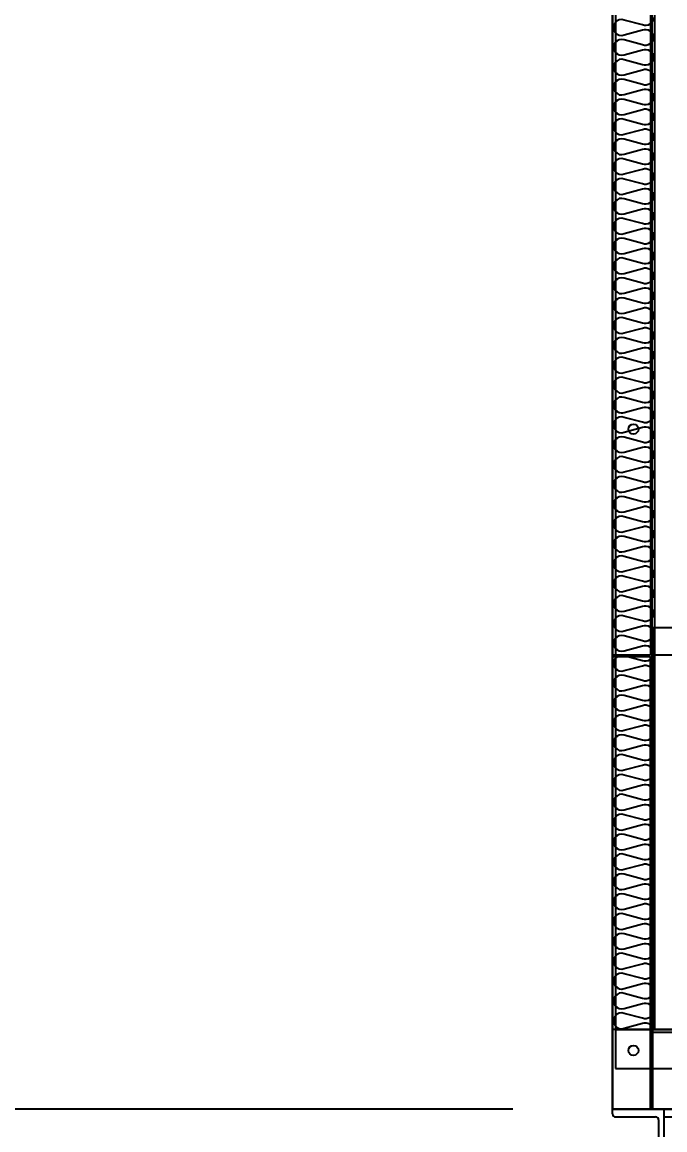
# Model space of a CAD drawing. Header units: millimetres. Extents: x 2773 to 32180, y 2797 to 23592.
# Drawn here: x 21079 to 21724, y 9502 to 10615 of the extents above; entities that cross this region are included whole.
import ezdxf

# ---------------------------------------------------------------- set-up
doc = ezdxf.new("R2010")
doc.units = ezdxf.units.MM
for name, color, linetype in [('SMS', 220, 'Continuous'), ('냉각탑_dim', 1, 'Continuous'), ('냉각탑_찬넬방진', 1, 'Continuous')]:
    doc.layers.add(name, color=color, linetype=linetype)
doc.styles.add('HY울릉도L', font='')
doc.styles.get('HY울릉도L').set_extended_font_data('HY울릉도L')
doc.dimstyles.new('성지DIM', dxfattribs={"dimtxt": 3.5, "dimasz": 3, "dimexe": 1, "dimexo": 2.5, "dimgap": 2, "dimtad": 1, "dimdec": 0, "dimzin": 3, "dimdsep": 46, "dimtxsty": 'HY울릉도L', "dimblk": 'ARCHTICK', "dimcen": -2, "dimclrd": 256, "dimclre": 256, "dimclrt": 7, "dimadec": 0, "dimazin": 0, "dimtfac": 1, "dimtdec": 0, "dimtofl": 0, "dimtmove": 0, "dimatfit": 3, "dimfxl": 1, "dimtolj": 1, "dimtzin": 0, "dimlwe": -1, "dimarcsym": 0})

# ---------------------------------------------------------------- blocks, each defined once
blk = doc.blocks.new('_ArchTick')
at = {"color": 0, "linetype": 'ByBlock', "const_width": 0.15}
blk.add_lwpolyline([(-0.5, -0.5), (0.5, 0.5)], dxfattribs=at)
blk = doc.blocks.new('*D654')
at = {"layer": 'Defpoints', "color": 0, "transparency": 16777216}
for p in [(21671.6, 12522.9), (20924.1, 9522.9), (21671.6, 9522.9)]:
    blk.add_point(p, dxfattribs=at)
at = {"layer": '냉각탑_dim', "transparency": 16777216}
for p, q in [((21571.6, 12522.9), (20884.1, 12522.9)), ((21571.6, 9522.9), (20884.1, 9522.9))]:
    blk.add_line(p, q, dxfattribs=at)
at = {"layer": '냉각탑_dim', "lineweight": -2, "transparency": 16777216}
blk.add_line((20924.1, 12522.9), (20924.1, 9522.9), dxfattribs=at)
at = {"layer": '냉각탑_dim', "lineweight": -2, "transparency": 16777216, "xscale": 120, "yscale": 120, "zscale": 120}
for p, rotation in [((20924.1, 12522.9), 90), ((20924.1, 9522.9), 270)]:
    blk.add_blockref('_ArchTick', p, dxfattribs=dict(at, rotation=rotation))
at = {"layer": '냉각탑_dim', "color": 7, "transparency": 16777216, "insert": (20774.1, 11022.9), "char_height": 140, "attachment_point": 5, "rotation": 90, "style": 'HY울릉도L'}
blk.add_mtext('\\A1;3000', dxfattribs=at)
blk = doc.blocks.new('2')
for p, q in [((21671.6, 12522.9), (21671.6, 9522.9)), ((21671.6, 12166.6), (21671.6, 9979.2)), ((21709.8, 12166.6), (21709.8, 9979.2)), ((21711.6, 10006.5), (24631.6, 10006.5)), ((21711.6, 10006.5), (21711.6, 9979.2)), ((21671.6, 9979.2), (21709.8, 9979.2)), ((21711.6, 9979.2), (24631.6, 9979.2)), ((21671.6, 9977.4), (21671.6, 9706.5)), ((21671.6, 9522.8), (21671.6, 9977.4)), ((21671.6, 9977.4), (21709.8, 9977.4)), ((21709.8, 9522.8), (21709.8, 9977.4)), ((21711.6, 9522.8), (21711.6, 9977.4)), ((21711.6, 9977.4), (21711.6, 9522.8)), ((21671.6, 9522.9), (24126.6, 9522.9))]:
    blk.add_line(p, q)
at = {"color": 7}
for p, q in [((21671.6, 12522.9), (21671.6, 9522.9)), ((21713.6, 12522.9), (21713.6, 9602.9)), ((24670.6, 9602.9), (21671.6, 9602.9)), ((21671.6, 9522.9), (24126.6, 9522.9))]:
    blk.add_line(p, q, dxfattribs=at)
at = {"color": 251, "ltscale": 500}
for p, q in [((21674.6, 12519.9), (21674.6, 9563.9)), ((21711.1, 12483.4), (21711.1, 9600.4)), ((21713.6, 12480.9), (21713.6, 9602.9)), ((21674.6, 9602.9), (22861.6, 9602.9)), ((21711.1, 9600.4), (22861.6, 9600.4)), ((21674.6, 9563.9), (22861.6, 9563.9)), ((21675.6, 9563.9), (22861.6, 9563.9))]:
    blk.add_line(p, q, dxfattribs=at)
at = {"ltscale": 500, "elevation": 0}
blk.add_lwpolyline([(21671.6, 12231.9), (24671.6, 12231.9), (24671.6, 9522.8), (21671.6, 9522.8)], close=True, dxfattribs=at)
at = {"color": 251, "ltscale": 500}
for centre in [(21692.6, 10205.9), (21692.6, 9581.9)]:
    blk.add_circle(centre, 5, dxfattribs=at)
at = {"layer": 'SMS', "color": 5}
for points in [[(21712.5, 10619.1, -0.524856), (21701.7, 10611.7), (21683.4, 10616.6, 1.449198), (21683.4, 10601.7), (21701.7, 10606.7, -0.524856), (21712.5, 10599.2, -0.524856), (21701.7, 10591.7), (21683.4, 10596.7, 1.449198), (21683.4, 10581.8), (21701.7, 10586.7, -0.524856), (21712.5, 10579.2, -0.524856), (21701.7, 10571.8), (21683.4, 10576.7, 1.449198), (21683.4, 10561.8), (21701.7, 10566.8, -0.524856), (21712.5, 10559.3, -0.524856), (21701.7, 10551.8), (21683.4, 10556.8, 1.449198), (21683.4, 10541.9), (21701.7, 10546.8, -0.524856), (21712.5, 10539.3, -0.524856), (21701.7, 10531.9), (21683.4, 10536.8, 1.449198), (21683.4, 10521.9), (21701.7, 10526.9, -0.524856), (21712.5, 10519.4, -0.524856), (21701.7, 10511.9), (21683.4, 10516.9, 1.449198), (21683.4, 10502), (21701.7, 10506.9, -0.524856), (21712.5, 10499.4, -0.524856), (21701.7, 10492), (21683.4, 10496.9, 1.449198), (21683.4, 10482), (21701.7, 10487, -0.524856), (21712.5, 10479.5, -0.524856), (21701.7, 10472), (21683.4, 10477, 1.449198), (21683.4, 10462.1), (21701.7, 10467, -0.524856), (21712.5, 10459.5, -0.524856), (21701.7, 10452.1), (21683.4, 10457, 1.449198), (21683.4, 10442.1), (21701.7, 10447.1, -0.524856), (21712.5, 10439.6, -0.524856), (21701.7, 10432.1), (21683.4, 10437.1, 1.449198), (21683.4, 10422.2), (21701.7, 10427.1, -0.524856), (21712.5, 10419.6, -0.524856), (21701.7, 10412.2), (21683.4, 10417.1, 1.449198), (21683.4, 10402.2), (21701.7, 10407.2, -0.524856), (21712.5, 10399.7, -0.524856), (21701.7, 10392.2), (21683.4, 10397.2, 1.449198), (21683.4, 10382.3), (21701.7, 10387.2, -0.524856), (21712.5, 10379.7, -0.524856), (21701.7, 10372.3), (21683.4, 10377.2, 1.449198), (21683.4, 10362.3), (21701.7, 10367.3, -0.524856), (21712.5, 10359.8, -0.524856), (21701.7, 10352.3), (21683.4, 10357.3, 1.449198), (21683.4, 10342.4), (21701.7, 10347.3, -0.524856), (21712.5, 10339.8, -0.524856), (21701.7, 10332.4), (21683.4, 10337.3, 1.449198), (21683.4, 10322.4), (21701.7, 10327.4, -0.524856), (21712.5, 10319.9, -0.524856), (21701.7, 10312.4), (21683.4, 10317.4, 1.449198), (21683.4, 10302.5), (21701.7, 10307.4, -0.524856), (21712.5, 10299.9, -0.524856), (21701.7, 10292.5), (21683.4, 10297.4, 1.449198), (21683.4, 10282.5), (21701.7, 10287.5, -0.524856), (21712.5, 10280, -0.524856), (21701.7, 10272.5), (21683.4, 10277.5, 1.449198), (21683.4, 10262.6), (21701.7, 10267.5, -0.524856), (21712.5, 10260, -0.524856), (21701.7, 10252.6), (21683.4, 10257.5, 1.449198), (21683.4, 10242.6), (21701.7, 10247.6, -0.524856), (21712.5, 10240.1, -0.524856), (21701.7, 10232.6), (21683.4, 10237.6, 1.449198), (21683.4, 10222.7), (21701.7, 10227.6, -0.524856), (21712.5, 10220.1, -0.417249), (21704.4, 10212.2)], [(21672.9, 10228.1, 0.446849), (21683.4, 10222.7), (21701.7, 10227.6, -0.524856), (21712.5, 10220.1, -0.524856), (21701.7, 10212.7), (21683.4, 10217.6, 1.449198), (21683.4, 10202.7), (21701.7, 10207.7, -0.524856), (21712.5, 10200.2, -0.524856), (21701.7, 10192.7), (21683.4, 10197.7, 1.449198), (21683.4, 10182.8), (21701.7, 10187.7, -0.524856), (21712.5, 10180.2, -0.524856), (21701.7, 10172.8), (21683.4, 10177.7, 1.449198), (21683.4, 10162.8), (21701.7, 10167.8, -0.524856), (21712.5, 10160.3, -0.524856), (21701.7, 10152.8), (21683.4, 10157.8, 1.449198), (21683.4, 10142.9), (21701.7, 10147.8, -0.524856), (21712.5, 10140.3, -0.524856), (21701.7, 10132.9), (21683.4, 10137.8, 1.449198), (21683.4, 10122.9), (21701.7, 10127.9, -0.524856), (21712.5, 10120.4, -0.524856), (21701.7, 10112.9), (21683.4, 10117.9, 1.449198), (21683.4, 10103), (21701.7, 10107.9, -0.524856), (21712.5, 10100.4, -0.524856), (21701.7, 10093), (21683.4, 10097.9, 1.449198), (21683.4, 10083), (21701.7, 10088, -0.524856), (21712.5, 10080.5, -0.524856), (21701.7, 10073), (21683.4, 10078, 1.449198), (21683.4, 10063.1), (21701.7, 10068, -0.524856), (21712.5, 10060.5, -0.524856), (21701.7, 10053.1), (21683.4, 10058, 1.449198), (21683.4, 10043.1), (21701.7, 10048.1, -0.524856), (21712.5, 10040.6, -0.524856), (21701.7, 10033.1), (21683.4, 10038.1, 1.449198), (21683.4, 10023.2), (21701.7, 10028.1, -0.524856), (21712.5, 10020.6, -0.524856), (21701.7, 10013.2), (21683.4, 10018.1, 1.449198), (21683.4, 10003.2), (21701.7, 10008.2, -0.524856), (21712.5, 10000.7, -0.524856), (21701.7, 9993.2), (21683.4, 9998.2, 1.449198), (21683.4, 9983.3), (21701.7, 9988.2, -0.524856), (21712.5, 9980.7, -0.524856), (21701.7, 9973.3), (21683.4, 9978.2, 1.449198), (21683.4, 9963.3), (21701.7, 9968.3, -0.524856), (21712.5, 9960.8, -0.524856), (21701.7, 9953.3), (21683.4, 9958.3, 1.449198), (21683.4, 9943.4), (21701.7, 9948.3, -0.524856), (21712.5, 9940.8, -0.524856), (21701.7, 9933.4), (21683.4, 9938.3, 1.449198), (21683.4, 9923.4), (21701.7, 9928.4, -0.524856), (21712.5, 9920.9, -0.524856), (21701.7, 9913.4), (21683.4, 9918.4, 1.449198), (21683.4, 9903.5), (21701.7, 9908.4, -0.524856), (21712.5, 9900.9, -0.524856), (21701.7, 9893.5), (21683.4, 9898.4, 1.449198), (21683.4, 9883.5), (21701.7, 9888.5, -0.524856), (21712.5, 9881, -0.524856), (21701.7, 9873.5), (21683.4, 9878.5, 1.449198), (21683.4, 9863.6), (21701.7, 9868.5, -0.524856), (21712.5, 9861, -0.524856), (21701.7, 9853.6), (21683.4, 9858.5, 1.449198), (21683.4, 9843.6), (21701.7, 9848.6, -0.524856), (21712.5, 9841.1, -0.524856), (21701.7, 9833.6), (21683.4, 9838.6, 1.449198), (21683.4, 9823.7), (21701.7, 9828.6, -0.524856), (21712.5, 9821.1, -0.524856), (21701.7, 9813.7), (21683.4, 9818.6, 1.449198), (21683.4, 9803.7), (21701.7, 9808.7, -0.524856), (21712.5, 9801.2, -0.524856), (21701.7, 9793.7), (21683.4, 9798.7, 1.449198), (21683.4, 9783.8), (21701.7, 9788.7, -0.524856), (21712.5, 9781.2, -0.524856), (21701.7, 9773.8), (21683.4, 9778.7, 1.449198), (21683.4, 9763.8), (21701.7, 9768.8, -0.524856), (21712.5, 9761.3, -0.524856), (21701.7, 9753.8), (21683.4, 9758.8, 1.449198), (21683.4, 9743.9), (21701.7, 9748.8, -0.524856), (21712.5, 9741.3, -0.524856), (21701.7, 9733.9), (21683.4, 9738.8, 1.449198), (21683.4, 9723.9), (21701.7, 9728.9, -0.524856), (21712.5, 9721.4, -0.524856), (21701.7, 9713.9), (21683.4, 9718.9, 1.449198), (21683.4, 9704), (21701.7, 9708.9, -0.524856), (21712.5, 9701.4, -0.524856), (21701.7, 9694), (21683.4, 9698.9, 1.449198), (21683.4, 9684), (21701.7, 9689, -0.524856), (21712.5, 9681.5, -0.524856), (21701.7, 9674), (21683.4, 9679, 1.449198), (21683.4, 9664.1), (21701.7, 9669, -0.524856), (21712.5, 9661.5, -0.524856), (21701.7, 9654.1), (21683.4, 9659, 1.449198), (21683.4, 9644.1), (21701.7, 9649.1, -0.524856), (21712.5, 9641.6, -0.417249), (21704.4, 9633.6)], [(21672.9, 9649.6, 0.446849), (21683.4, 9644.1), (21701.7, 9649.1, -0.524856), (21712.5, 9641.6, -0.524856), (21701.7, 9634.1), (21683.4, 9639.1, 1.449198), (21683.4, 9624.2), (21701.7, 9629.1, -0.524856), (21712.5, 9621.6, -0.524856), (21701.7, 9614.2), (21683.4, 9619.1, 1.449198), (21683.4, 9604.2), (21701.7, 9609.2, -0.476486), (21712.4, 9602.9, -0.476486)]]:
    blk.add_lwpolyline(points, format="xyb", dxfattribs=at)
at = {"layer": '냉각탑_찬넬방진', "ltscale": 150}
for p, q in [((21671.6, 9518.2), (21671.6, 9522.8)), ((21671.6, 9518.2), (21671.6, 9522.8)), ((21671.6, 9522.8), (21723, 9522.8)), ((21723, 9522.8), (21723, 9386.5)), ((21674.7, 9515.1), (21714.8, 9515.1)), ((21674.7, 9515.1), (21714.8, 9515.1)), ((21717.8, 9512.1), (21717.8, 9397.2))]:
    blk.add_line(p, q, dxfattribs=at)
at = {"layer": '냉각탑_찬넬방진', "ltscale": 30}
blk.add_line((21723, 9515.1), (24619.3, 9515.1), dxfattribs=at)
at = {"layer": '냉각탑_찬넬방진', "ltscale": 150}
for centre, start, end in [((21674.7, 9518.2), 180, 270), ((21674.7, 9518.2), 180, 270), ((21714.8, 9512.1), 0, 90), ((21714.8, 9512.1), 0, 90)]:
    blk.add_arc(centre, 3.08, start, end, dxfattribs=at)

msp = doc.modelspace()

# ---------------------------------------------------------------- block references
msp.add_blockref('2', (0, 0))

# ---------------------------------------------------------------- dimensions: what is measured, and where the dimension line sits
at = {"layer": '냉각탑_dim'}
dim = msp.add_linear_dim(base=(20924.1, 9522.9), p1=(21671.6, 12522.9), p2=(21671.6, 9522.9), angle=90, dimstyle='성지DIM', override={"dimscale": 40}, dxfattribs=at)
dim.commit()
dim.dimension.update_dxf_attribs({"geometry": '*D654', "text_midpoint": (20774.1, 11022.9)})

doc.saveas('drawing.dxf')
